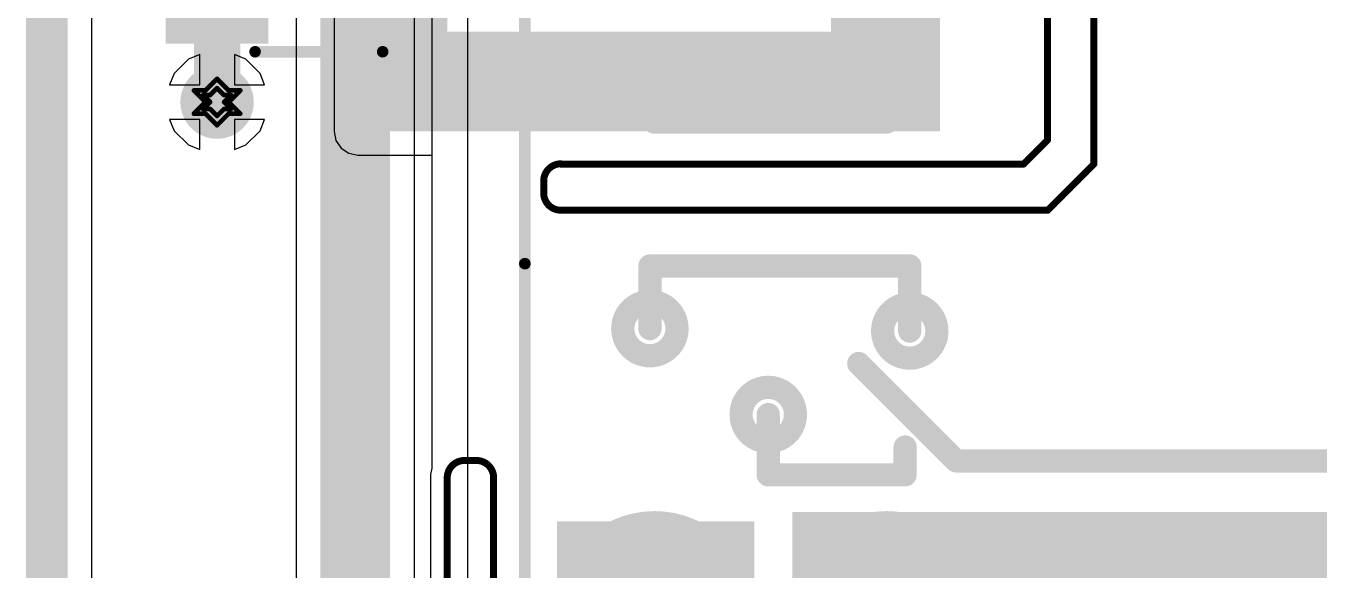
# Model space of a CAD drawing. Header units: inches. Extents: x -18 to 237, y -41 to 211.
# Drawn here: x 44.73 to 58.89, y 39.34 to 45.3 of the extents above; entities that cross this region are included whole.
import ezdxf

# ---------------------------------------------------------------- set-up
doc = ezdxf.new("R2010")
doc.units = ezdxf.units.IN
for name, color, linetype in [('Board Outline', 216, 'Continuous'), ('Bottom Layer', 5, 'Continuous'), ('Bottom Solder', 6, 'Continuous'), ('Drill Drawing', 1, 'Continuous'), ('Keep-Out Layer', 6, 'Continuous'), ('Multi-Layer', 9, 'Continuous'), ('Pad Holes', 156, 'Continuous'), ('Top Layer', 1, 'Continuous'), ('Top Overlay', 2, 'Continuous'), ('Top Paste', 8, 'Continuous'), ('Top Solder', 216, 'Continuous'), ('Via Holes', 16, 'Continuous')]:
    doc.layers.add(name, color=color, linetype=linetype)

# ---------------------------------------------------------------- blocks, each defined once
blk = doc.blocks.new('SOT_23_84')
at = {"layer": 'Top Layer'}
for points in [[(-0.41, 1.46), (0.41, 1.46), (0.41, 0.54), (-0.41, 0.54)], [(-1.36, -0.54), (-0.54, -0.54), (-0.54, -1.46), (-1.36, -1.46)], [(0.54, -0.54), (1.36, -0.54), (1.36, -1.46), (0.54, -1.46)]]:
    blk.add_hatch(color=1, dxfattribs=at).paths.add_polyline_path(points)
at = {"layer": 'Top Paste'}
for points in [[(-0.41, 1.46), (0.41, 1.46), (0.41, 0.54), (-0.41, 0.54)], [(-1.36, -0.54), (-0.54, -0.54), (-0.54, -1.46), (-1.36, -1.46)], [(0.54, -0.54), (1.36, -0.54), (1.36, -1.46), (0.54, -1.46)]]:
    blk.add_hatch(color=8, dxfattribs=at).paths.add_polyline_path(points)
at = {"layer": 'Top Solder'}
for points in [[(-0.512, 1.562), (0.512, 1.562), (0.512, 0.438), (-0.512, 0.438)], [(-1.462, -0.438), (-0.438, -0.438), (-0.438, -1.562), (-1.462, -1.562)], [(0.438, -0.438), (1.462, -0.438), (1.462, -1.562), (0.438, -1.562)]]:
    blk.add_hatch(color=216, dxfattribs=at).paths.add_polyline_path(points)
at = {"layer": 'Top Overlay'}
for points in [[(-1.549, -0.584, 0.127, 0.127, 0), (-1.549, 0.813, 0.127, 0.127, 0)], [(-0.559, 0.813, 0.127, 0.127, 0), (-1.549, 0.813, 0.127, 0.127, 0)], [(1.549, 0.813, 0.127, 0.127, 0), (0.559, 0.813, 0.127, 0.127, 0)], [(1.549, -0.584, 0.127, 0.127, 0), (1.549, 0.813, 0.127, 0.127, 0)], [(0.33, -0.787, 0.127, 0.127, 0), (-0.33, -0.787, 0.127, 0.127, 0)], [(-1.549, -1.168, 0.127, 0.127, 0), (-1.676, -1.041, 0.127, 0.127, 0)], [(-1.676, -1.295, 0.127, 0.127, 0), (-1.676, -1.041, 0.127, 0.127, 0)], [(-1.676, -1.295, 0.127, 0.127, 0), (-1.549, -1.168, 0.127, 0.127, 0)]]:
    blk.add_lwpolyline(points, format="xyseb", dxfattribs=at)
for points in [[(-1.581, 0.813, 0.0635, 0.0635, 1), (-1.518, 0.813, 0.0635, 0.0635, 1)], [(-1.581, 0.813, 0.0635, 0.0635, 1), (-1.518, 0.813, 0.0635, 0.0635, 1)], [(-0.591, 0.813, 0.0635, 0.0635, 1), (-0.527, 0.813, 0.0635, 0.0635, 1)], [(0.527, 0.813, 0.0635, 0.0635, 1), (0.591, 0.813, 0.0635, 0.0635, 1)], [(1.518, 0.813, 0.0635, 0.0635, 1), (1.581, 0.813, 0.0635, 0.0635, 1)], [(1.518, 0.813, 0.0635, 0.0635, 1), (1.581, 0.813, 0.0635, 0.0635, 1)], [(-1.581, -0.584, 0.0635, 0.0635, 1), (-1.518, -0.584, 0.0635, 0.0635, 1)], [(1.518, -0.584, 0.0635, 0.0635, 1), (1.581, -0.584, 0.0635, 0.0635, 1)], [(-0.362, -0.787, 0.0635, 0.0635, 1), (-0.298, -0.787, 0.0635, 0.0635, 1)], [(0.298, -0.787, 0.0635, 0.0635, 1), (0.362, -0.787, 0.0635, 0.0635, 1)], [(-1.708, -1.041, 0.0635, 0.0635, 1), (-1.645, -1.041, 0.0635, 0.0635, 1)], [(-1.708, -1.041, 0.0635, 0.0635, 1), (-1.645, -1.041, 0.0635, 0.0635, 1)], [(-1.581, -1.168, 0.0635, 0.0635, 1), (-1.518, -1.168, 0.0635, 0.0635, 1)], [(-1.581, -1.168, 0.0635, 0.0635, 1), (-1.518, -1.168, 0.0635, 0.0635, 1)], [(-1.708, -1.295, 0.0635, 0.0635, 1), (-1.645, -1.295, 0.0635, 0.0635, 1)], [(-1.708, -1.295, 0.0635, 0.0635, 1), (-1.645, -1.295, 0.0635, 0.0635, 1)]]:
    blk.add_lwpolyline(points, format="xyseb", close=True, dxfattribs=at)
blk = doc.blocks.new('J102K1CS33VDC_20_103')
at = {"layer": 'Bottom Layer'}
h = blk.add_hatch(color=5, dxfattribs=at)
edge = h.paths.add_edge_path()
edge.add_arc((10.16, 7.62), 1, 0, 360)
h = blk.add_hatch(color=5, dxfattribs=at)
edge = h.paths.add_edge_path()
edge.add_arc((12.7, 7.62), 1, 0, 360)
at = {"layer": 'Bottom Solder'}
h = blk.add_hatch(color=6, dxfattribs=at)
edge = h.paths.add_edge_path()
edge.add_arc((10.16, 7.62), 1.102, 0, 360)
h = blk.add_hatch(color=6, dxfattribs=at)
edge = h.paths.add_edge_path()
edge.add_arc((12.7, 7.62), 1.102, 0, 360)
at = {"layer": 'Multi-Layer'}
h = blk.add_hatch(color=9, dxfattribs=at)
edge = h.paths.add_edge_path()
edge.add_arc((10.16, 7.62), 1, 0, 360)
h = blk.add_hatch(color=9, dxfattribs=at)
edge = h.paths.add_edge_path()
edge.add_arc((12.7, 7.62), 1, 0, 360)
at = {"layer": 'Pad Holes'}
h = blk.add_hatch(color=7, dxfattribs=at)
edge = h.paths.add_edge_path()
edge.add_arc((10.16, 7.62), 0.51, 0, 360)
h = blk.add_hatch(color=7, dxfattribs=at)
edge = h.paths.add_edge_path()
edge.add_arc((12.7, 7.62), 0.51, 0, 360)
at = {"layer": 'Top Layer'}
h = blk.add_hatch(color=1, dxfattribs=at)
edge = h.paths.add_edge_path()
edge.add_arc((10.16, 7.62), 1, 0, 360)
h = blk.add_hatch(color=1, dxfattribs=at)
edge = h.paths.add_edge_path()
edge.add_arc((12.7, 7.62), 1, 0, 360)
at = {"layer": 'Top Solder'}
h = blk.add_hatch(color=216, dxfattribs=at)
edge = h.paths.add_edge_path()
edge.add_arc((10.16, 7.62), 1.102, 0, 360)
h = blk.add_hatch(color=216, dxfattribs=at)
edge = h.paths.add_edge_path()
edge.add_arc((12.7, 7.62), 1.102, 0, 360)
at = {"layer": 'Top Overlay'}
for points in [[(14.12, 9.1, 0.127, 0.127, 0), (14.12, 3.81, 0.127, 0.127, 0)], [(11.455, 6.121, 0.254, 0.254, 0), (9.957, 6.121, 0.254, 0.254, 0)], [(9.957, 6.121, 0.254, 0.254, 0), (9.957, 5.817, 0.254, 0.254, 0)], [(11.455, 6.121, 0.254, 0.254, 0), (11.455, 5.461, 0.254, 0.254, 0)], [(9.398, 5.969, 0.254, 0.254, 0), (1.27, 5.969, 0.254, 0.254, 0)], [(10.465, 4.902, 0.254, 0.254, 0), (9.398, 5.969, 0.254, 0.254, 0)], [(9.906, 4.547, 0.254, 0.254, 0), (9.906, 3.835, 0.254, 0.254, 0)], [(12.751, 4.521, 0.254, 0.254, 0), (12.751, 3.835, 0.254, 0.254, 0)], [(12.751, 3.835, 0.254, 0.254, 0), (9.906, 3.835, 0.254, 0.254, 0)], [(14.12, 3.81, 0.127, 0.127, 0), (14.12, -1.48, 0.127, 0.127, 0)], [(12.7, 2.261, 0.254, 0.254, 0), (10.16, 2.261, 0.254, 0.254, 0)], [(10.16, 2.261, 0.254, 0.254, 0), (10.16, 1.753, 0.254, 0.254, 0)], [(12.7, 2.261, 0.254, 0.254, 0), (12.7, 1.753, 0.254, 0.254, 0)]]:
    blk.add_lwpolyline(points, format="xyseb", dxfattribs=at)
for points in [[(9.893, 6.121, 0.127, 0.127, 1), (10.02, 6.121, 0.127, 0.127, 1)], [(9.893, 6.121, 0.127, 0.127, 1), (10.02, 6.121, 0.127, 0.127, 1)], [(11.392, 6.121, 0.127, 0.127, 1), (11.519, 6.121, 0.127, 0.127, 1)], [(11.392, 6.121, 0.127, 0.127, 1), (11.519, 6.121, 0.127, 0.127, 1)], [(9.334, 5.969, 0.127, 0.127, 1), (9.461, 5.969, 0.127, 0.127, 1)], [(9.334, 5.969, 0.127, 0.127, 1), (9.461, 5.969, 0.127, 0.127, 1)], [(9.893, 5.817, 0.127, 0.127, 1), (10.02, 5.817, 0.127, 0.127, 1)], [(11.753, 5.461, 0.254, 0.254, 1), (11.158, 5.461, 0.254, 0.254, 1)], [(11.095, 5.461, 0.127, 0.127, 1), (11.222, 5.461, 0.127, 0.127, 1)], [(11.392, 5.461, 0.127, 0.127, 1), (11.519, 5.461, 0.127, 0.127, 1)], [(11.689, 5.461, 0.127, 0.127, 1), (11.816, 5.461, 0.127, 0.127, 1)], [(10.203, 4.547, 0.254, 0.254, 1), (9.609, 4.547, 0.254, 0.254, 1)], [(10.401, 4.902, 0.127, 0.127, 1), (10.528, 4.902, 0.127, 0.127, 1)], [(13.048, 4.521, 0.254, 0.254, 1), (12.454, 4.521, 0.254, 0.254, 1)], [(9.545, 4.547, 0.127, 0.127, 1), (9.672, 4.547, 0.127, 0.127, 1)], [(9.842, 4.547, 0.127, 0.127, 1), (9.97, 4.547, 0.127, 0.127, 1)], [(10.14, 4.547, 0.127, 0.127, 1), (10.267, 4.547, 0.127, 0.127, 1)], [(12.39, 4.521, 0.127, 0.127, 1), (12.517, 4.521, 0.127, 0.127, 1)], [(12.687, 4.521, 0.127, 0.127, 1), (12.814, 4.521, 0.127, 0.127, 1)], [(12.985, 4.521, 0.127, 0.127, 1), (13.112, 4.521, 0.127, 0.127, 1)], [(9.842, 3.835, 0.127, 0.127, 1), (9.97, 3.835, 0.127, 0.127, 1)], [(9.842, 3.835, 0.127, 0.127, 1), (9.97, 3.835, 0.127, 0.127, 1)], [(12.687, 3.835, 0.127, 0.127, 1), (12.814, 3.835, 0.127, 0.127, 1)], [(12.687, 3.835, 0.127, 0.127, 1), (12.814, 3.835, 0.127, 0.127, 1)], [(14.088, 3.81, 0.0635, 0.0635, 1), (14.152, 3.81, 0.0635, 0.0635, 1)], [(14.088, 3.81, 0.0635, 0.0635, 1), (14.152, 3.81, 0.0635, 0.0635, 1)], [(10.097, 2.261, 0.127, 0.127, 1), (10.223, 2.261, 0.127, 0.127, 1)], [(10.097, 2.261, 0.127, 0.127, 1), (10.223, 2.261, 0.127, 0.127, 1)], [(12.636, 2.261, 0.127, 0.127, 1), (12.764, 2.261, 0.127, 0.127, 1)], [(12.636, 2.261, 0.127, 0.127, 1), (12.764, 2.261, 0.127, 0.127, 1)], [(10.457, 1.753, 0.254, 0.254, 1), (9.863, 1.753, 0.254, 0.254, 1)], [(12.997, 1.753, 0.254, 0.254, 1), (12.403, 1.753, 0.254, 0.254, 1)], [(9.799, 1.753, 0.127, 0.127, 1), (9.926, 1.753, 0.127, 0.127, 1)], [(10.097, 1.753, 0.127, 0.127, 1), (10.223, 1.753, 0.127, 0.127, 1)], [(10.394, 1.753, 0.127, 0.127, 1), (10.521, 1.753, 0.127, 0.127, 1)], [(12.339, 1.753, 0.127, 0.127, 1), (12.466, 1.753, 0.127, 0.127, 1)], [(12.636, 1.753, 0.127, 0.127, 1), (12.764, 1.753, 0.127, 0.127, 1)], [(12.934, 1.753, 0.127, 0.127, 1), (13.061, 1.753, 0.127, 0.127, 1)]]:
    blk.add_lwpolyline(points, format="xyseb", close=True, dxfattribs=at)

msp = doc.modelspace()

# ---------------------------------------------------------------- hatches: boundary and pattern name
at = {"layer": 'Bottom Layer'}
h = msp.add_hatch(color=5, dxfattribs=at)
edge = h.paths.add_edge_path()
edge.add_arc((46.823, 44.466), 0.3, 0, 360)
msp.add_hatch(color=5, dxfattribs=at).paths.add_polyline_path([(53.12, 37.567), (69.088, 37.567), (69.088, 39.98), (53.12, 39.98)])
at = {"layer": 'Bottom Solder'}
h = msp.add_hatch(color=6, dxfattribs=at)
edge = h.paths.add_edge_path()
edge.add_arc((46.823, 44.466), 0.402, 0, 360)
at = {"layer": 'Top Layer'}
for points in [[(53.543, 44.145), (54.737, 44.145), (54.737, 49.497), (53.543, 49.497)], [(48.363, 44.145), (49.343, 44.145), (49.343, 46.976), (48.363, 46.976)], [(48.363, 44.145), (54.737, 44.145), (54.737, 45.237), (48.363, 45.237)], [(50.546, 35.56), (52.705, 35.56), (52.705, 39.878), (50.546, 39.878)]]:
    msp.add_hatch(color=1, dxfattribs=at).paths.add_polyline_path(points)
h = msp.add_hatch(color=1, dxfattribs=at)
edge = h.paths.add_edge_path()
edge.add_arc((46.823, 44.466), 0.3, 0, 360)
at = {"layer": 'Top Solder'}
h = msp.add_hatch(color=216, dxfattribs=at)
edge = h.paths.add_edge_path()
edge.add_arc((46.823, 44.466), 0.402, 0, 360)
at = {"layer": 'Via Holes'}
h = msp.add_hatch(color=7, dxfattribs=at)
edge = h.paths.add_edge_path()
edge.add_arc((46.823, 44.466), 0.15, 0, 360)

# ---------------------------------------------------------------- linework, layer by layer
at = {"layer": 'Board Outline'}
for points in [[(55.915, 44.049, 0.0762, 0.0762, 0), (55.915, 47.644, 0.0762, 0.0762, 0)], [(56.423, 43.786, 0.0762, 0.0762, 0), (56.423, 47.644, 0.0762, 0.0762, 0)], [(55.652, 43.786, 0.0762, 0.0762, 0), (55.915, 44.049, 0.0762, 0.0762, 0)], [(50.399, 43.601, 0.0762, 0.0762, -0.414214), (50.588, 43.79, 0.0762, 0.0762, 0)], [(50.588, 43.786, 0.0762, 0.0762, 0), (55.652, 43.786, 0.0762, 0.0762, 0)], [(55.918, 43.282, 0.0762, 0.0762, 0), (56.423, 43.786, 0.0762, 0.0762, 0)], [(50.399, 43.47, 0.0762, 0.0762, 0), (50.399, 43.601, 0.0762, 0.0762, 0)], [(50.588, 43.282, 0.0762, 0.0762, -0.414214), (50.399, 43.47, 0.0762, 0.0762, 0)], [(50.588, 43.282, 0.0762, 0.0762, 0), (55.918, 43.282, 0.0762, 0.0762, 0)], [(49.343, 40.354, 0.0762, 0.0762, -0.414214), (49.531, 40.543, 0.0762, 0.0762, 0)], [(49.531, 40.543, 0.0762, 0.0762, 0), (49.662, 40.543, 0.0762, 0.0762, 0)], [(49.662, 40.543, 0.0762, 0.0762, -0.414214), (49.851, 40.354, 0.0762, 0.0762, 0)], [(49.343, 34.972, 0.0762, 0.0762, 0), (49.343, 40.354, 0.0762, 0.0762, 0)], [(49.851, 35.236, 0.0762, 0.0762, 0), (49.851, 40.354, 0.0762, 0.0762, 0)]]:
    msp.add_lwpolyline(points, format="xyseb", dxfattribs=at)
for points in [[(55.896, 44.049, 0.0381, 0.0381, 1), (55.934, 44.049, 0.0381, 0.0381, 1)], [(55.896, 44.049, 0.0381, 0.0381, 1), (55.934, 44.049, 0.0381, 0.0381, 1)], [(50.569, 43.79, 0.0381, 0.0381, 1), (50.607, 43.79, 0.0381, 0.0381, 1)], [(50.569, 43.786, 0.0381, 0.0381, 1), (50.607, 43.786, 0.0381, 0.0381, 1)], [(55.633, 43.786, 0.0381, 0.0381, 1), (55.671, 43.786, 0.0381, 0.0381, 1)], [(55.633, 43.786, 0.0381, 0.0381, 1), (55.671, 43.786, 0.0381, 0.0381, 1)], [(56.404, 43.786, 0.0381, 0.0381, 1), (56.442, 43.786, 0.0381, 0.0381, 1)], [(56.404, 43.786, 0.0381, 0.0381, 1), (56.442, 43.786, 0.0381, 0.0381, 1)], [(50.38, 43.601, 0.0381, 0.0381, 1), (50.418, 43.601, 0.0381, 0.0381, 1)], [(50.38, 43.601, 0.0381, 0.0381, 1), (50.418, 43.601, 0.0381, 0.0381, 1)], [(50.38, 43.47, 0.0381, 0.0381, 1), (50.418, 43.47, 0.0381, 0.0381, 1)], [(50.38, 43.47, 0.0381, 0.0381, 1), (50.418, 43.47, 0.0381, 0.0381, 1)], [(50.569, 43.282, 0.0381, 0.0381, 1), (50.607, 43.282, 0.0381, 0.0381, 1)], [(50.569, 43.282, 0.0381, 0.0381, 1), (50.607, 43.282, 0.0381, 0.0381, 1)], [(55.899, 43.282, 0.0381, 0.0381, 1), (55.938, 43.282, 0.0381, 0.0381, 1)], [(55.899, 43.282, 0.0381, 0.0381, 1), (55.938, 43.282, 0.0381, 0.0381, 1)], [(49.512, 40.543, 0.0381, 0.0381, 1), (49.55, 40.543, 0.0381, 0.0381, 1)], [(49.512, 40.543, 0.0381, 0.0381, 1), (49.55, 40.543, 0.0381, 0.0381, 1)], [(49.643, 40.543, 0.0381, 0.0381, 1), (49.681, 40.543, 0.0381, 0.0381, 1)], [(49.643, 40.543, 0.0381, 0.0381, 1), (49.681, 40.543, 0.0381, 0.0381, 1)], [(49.323, 40.354, 0.0381, 0.0381, 1), (49.362, 40.354, 0.0381, 0.0381, 1)], [(49.323, 40.354, 0.0381, 0.0381, 1), (49.362, 40.354, 0.0381, 0.0381, 1)], [(49.831, 40.354, 0.0381, 0.0381, 1), (49.87, 40.354, 0.0381, 0.0381, 1)], [(49.831, 40.354, 0.0381, 0.0381, 1), (49.87, 40.354, 0.0381, 0.0381, 1)]]:
    msp.add_lwpolyline(points, format="xyseb", close=True, dxfattribs=at)
at = {"layer": 'Bottom Layer'}
for p, q in [((47.689, 47.926), (47.689, 34.188)), ((48.984, 34.476), (48.984, 46.153)), ((49.174, 46.153), (49.174, 40.458)), ((46.509, 44.936), (46.353, 44.78)), ((46.633, 44.987), (46.509, 44.936)), ((46.633, 44.656), (46.633, 44.987)), ((47.137, 44.936), (47.014, 44.987)), ((47.014, 44.987), (47.014, 44.656)), ((47.293, 44.78), (47.137, 44.936)), ((46.353, 44.78), (46.302, 44.656)), ((47.344, 44.656), (47.293, 44.78)), ((46.302, 44.656), (46.633, 44.656)), ((47.014, 44.656), (47.344, 44.656)), ((46.633, 44.275), (46.302, 44.275)), ((46.302, 44.275), (46.353, 44.152)), ((46.633, 43.945), (46.633, 44.275)), ((47.344, 44.275), (47.014, 44.275)), ((47.014, 44.275), (47.014, 43.945)), ((47.293, 44.152), (47.344, 44.275)), ((46.353, 44.152), (46.509, 43.996)), ((47.137, 43.996), (47.293, 44.152)), ((46.509, 43.996), (46.633, 43.945)), ((47.014, 43.945), (47.137, 43.996)), ((49.174, 40.458), (49.161, 40.391)), ((49.161, 40.391), (49.161, 34.972))]:
    msp.add_line(p, q, dxfattribs=at)
msp.add_lwpolyline([(48.336, 34.188, 0.762, 0.762, 0), (48.336, 47.926, 0.762, 0.762, 0)], format="xyseb", dxfattribs=at)
at = {"layer": 'Drill Drawing'}
for points in [[(46.696, 44.593, 0.0508, 0.0508, 0), (46.823, 44.72, 0.0508, 0.0508, 0)], [(46.823, 44.72, 0.0508, 0.0508, 0), (46.95, 44.593, 0.0508, 0.0508, 0)], [(46.569, 44.593, 0.0508, 0.0508, 0), (46.696, 44.466, 0.0508, 0.0508, 0)], [(46.569, 44.593, 0.0508, 0.0508, 0), (46.696, 44.593, 0.0508, 0.0508, 0)], [(46.747, 44.542, 0.0508, 0.0508, 0), (46.823, 44.618, 0.0508, 0.0508, 0)], [(46.823, 44.618, 0.0508, 0.0508, 0), (46.899, 44.542, 0.0508, 0.0508, 0)], [(46.95, 44.593, 0.0508, 0.0508, 0), (47.077, 44.593, 0.0508, 0.0508, 0)], [(46.95, 44.466, 0.0508, 0.0508, 0), (47.077, 44.593, 0.0508, 0.0508, 0)], [(46.569, 44.339, 0.0508, 0.0508, 0), (46.696, 44.466, 0.0508, 0.0508, 0)], [(46.671, 44.542, 0.0508, 0.0508, 0), (46.747, 44.466, 0.0508, 0.0508, 0)], [(46.671, 44.542, 0.0508, 0.0508, 0), (46.747, 44.542, 0.0508, 0.0508, 0)], [(46.671, 44.39, 0.0508, 0.0508, 0), (46.747, 44.466, 0.0508, 0.0508, 0)], [(46.899, 44.542, 0.0508, 0.0508, 0), (46.975, 44.542, 0.0508, 0.0508, 0)], [(46.899, 44.466, 0.0508, 0.0508, 0), (46.975, 44.542, 0.0508, 0.0508, 0)], [(46.899, 44.466, 0.0508, 0.0508, 0), (46.975, 44.39, 0.0508, 0.0508, 0)], [(46.95, 44.466, 0.0508, 0.0508, 0), (47.077, 44.339, 0.0508, 0.0508, 0)], [(46.569, 44.339, 0.0508, 0.0508, 0), (46.696, 44.339, 0.0508, 0.0508, 0)], [(46.671, 44.39, 0.0508, 0.0508, 0), (46.747, 44.39, 0.0508, 0.0508, 0)], [(46.696, 44.339, 0.0508, 0.0508, 0), (46.823, 44.212, 0.0508, 0.0508, 0)], [(46.747, 44.39, 0.0508, 0.0508, 0), (46.823, 44.314, 0.0508, 0.0508, 0)], [(46.823, 44.314, 0.0508, 0.0508, 0), (46.899, 44.39, 0.0508, 0.0508, 0)], [(46.823, 44.212, 0.0508, 0.0508, 0), (46.95, 44.339, 0.0508, 0.0508, 0)], [(46.899, 44.39, 0.0508, 0.0508, 0), (46.975, 44.39, 0.0508, 0.0508, 0)], [(46.95, 44.339, 0.0508, 0.0508, 0), (47.077, 44.339, 0.0508, 0.0508, 0)]]:
    msp.add_lwpolyline(points, format="xyseb", dxfattribs=at)
for points in [[(46.81, 44.72, 0.0254, 0.0254, 1), (46.836, 44.72, 0.0254, 0.0254, 1)], [(46.81, 44.72, 0.0254, 0.0254, 1), (46.836, 44.72, 0.0254, 0.0254, 1)], [(46.556, 44.593, 0.0254, 0.0254, 1), (46.582, 44.593, 0.0254, 0.0254, 1)], [(46.556, 44.593, 0.0254, 0.0254, 1), (46.582, 44.593, 0.0254, 0.0254, 1)], [(46.683, 44.593, 0.0254, 0.0254, 1), (46.709, 44.593, 0.0254, 0.0254, 1)], [(46.683, 44.593, 0.0254, 0.0254, 1), (46.709, 44.593, 0.0254, 0.0254, 1)], [(46.81, 44.618, 0.0254, 0.0254, 1), (46.836, 44.618, 0.0254, 0.0254, 1)], [(46.81, 44.618, 0.0254, 0.0254, 1), (46.836, 44.618, 0.0254, 0.0254, 1)], [(46.937, 44.593, 0.0254, 0.0254, 1), (46.963, 44.593, 0.0254, 0.0254, 1)], [(46.937, 44.593, 0.0254, 0.0254, 1), (46.963, 44.593, 0.0254, 0.0254, 1)], [(47.064, 44.593, 0.0254, 0.0254, 1), (47.09, 44.593, 0.0254, 0.0254, 1)], [(47.064, 44.593, 0.0254, 0.0254, 1), (47.09, 44.593, 0.0254, 0.0254, 1)], [(46.658, 44.542, 0.0254, 0.0254, 1), (46.683, 44.542, 0.0254, 0.0254, 1)], [(46.658, 44.542, 0.0254, 0.0254, 1), (46.683, 44.542, 0.0254, 0.0254, 1)], [(46.683, 44.466, 0.0254, 0.0254, 1), (46.709, 44.466, 0.0254, 0.0254, 1)], [(46.683, 44.466, 0.0254, 0.0254, 1), (46.709, 44.466, 0.0254, 0.0254, 1)], [(46.734, 44.542, 0.0254, 0.0254, 1), (46.76, 44.542, 0.0254, 0.0254, 1)], [(46.734, 44.542, 0.0254, 0.0254, 1), (46.76, 44.542, 0.0254, 0.0254, 1)], [(46.734, 44.466, 0.0254, 0.0254, 1), (46.76, 44.466, 0.0254, 0.0254, 1)], [(46.734, 44.466, 0.0254, 0.0254, 1), (46.76, 44.466, 0.0254, 0.0254, 1)], [(46.887, 44.542, 0.0254, 0.0254, 1), (46.912, 44.542, 0.0254, 0.0254, 1)], [(46.887, 44.542, 0.0254, 0.0254, 1), (46.912, 44.542, 0.0254, 0.0254, 1)], [(46.887, 44.466, 0.0254, 0.0254, 1), (46.912, 44.466, 0.0254, 0.0254, 1)], [(46.887, 44.466, 0.0254, 0.0254, 1), (46.912, 44.466, 0.0254, 0.0254, 1)], [(46.937, 44.466, 0.0254, 0.0254, 1), (46.963, 44.466, 0.0254, 0.0254, 1)], [(46.937, 44.466, 0.0254, 0.0254, 1), (46.963, 44.466, 0.0254, 0.0254, 1)], [(46.963, 44.542, 0.0254, 0.0254, 1), (46.988, 44.542, 0.0254, 0.0254, 1)], [(46.963, 44.542, 0.0254, 0.0254, 1), (46.988, 44.542, 0.0254, 0.0254, 1)], [(46.556, 44.339, 0.0254, 0.0254, 1), (46.582, 44.339, 0.0254, 0.0254, 1)], [(46.556, 44.339, 0.0254, 0.0254, 1), (46.582, 44.339, 0.0254, 0.0254, 1)], [(46.658, 44.39, 0.0254, 0.0254, 1), (46.683, 44.39, 0.0254, 0.0254, 1)], [(46.658, 44.39, 0.0254, 0.0254, 1), (46.683, 44.39, 0.0254, 0.0254, 1)], [(46.683, 44.339, 0.0254, 0.0254, 1), (46.709, 44.339, 0.0254, 0.0254, 1)], [(46.683, 44.339, 0.0254, 0.0254, 1), (46.709, 44.339, 0.0254, 0.0254, 1)], [(46.734, 44.39, 0.0254, 0.0254, 1), (46.76, 44.39, 0.0254, 0.0254, 1)], [(46.734, 44.39, 0.0254, 0.0254, 1), (46.76, 44.39, 0.0254, 0.0254, 1)], [(46.81, 44.314, 0.0254, 0.0254, 1), (46.836, 44.314, 0.0254, 0.0254, 1)], [(46.81, 44.314, 0.0254, 0.0254, 1), (46.836, 44.314, 0.0254, 0.0254, 1)], [(46.887, 44.39, 0.0254, 0.0254, 1), (46.912, 44.39, 0.0254, 0.0254, 1)], [(46.887, 44.39, 0.0254, 0.0254, 1), (46.912, 44.39, 0.0254, 0.0254, 1)], [(46.937, 44.339, 0.0254, 0.0254, 1), (46.963, 44.339, 0.0254, 0.0254, 1)], [(46.937, 44.339, 0.0254, 0.0254, 1), (46.963, 44.339, 0.0254, 0.0254, 1)], [(46.963, 44.39, 0.0254, 0.0254, 1), (46.988, 44.39, 0.0254, 0.0254, 1)], [(46.963, 44.39, 0.0254, 0.0254, 1), (46.988, 44.39, 0.0254, 0.0254, 1)], [(47.064, 44.339, 0.0254, 0.0254, 1), (47.09, 44.339, 0.0254, 0.0254, 1)], [(47.064, 44.339, 0.0254, 0.0254, 1), (47.09, 44.339, 0.0254, 0.0254, 1)], [(46.81, 44.212, 0.0254, 0.0254, 1), (46.836, 44.212, 0.0254, 0.0254, 1)], [(46.81, 44.212, 0.0254, 0.0254, 1), (46.836, 44.212, 0.0254, 0.0254, 1)]]:
    msp.add_lwpolyline(points, format="xyseb", close=True, dxfattribs=at)
at = {"layer": 'Keep-Out Layer'}
msp.add_line((49.563, 48.083), (49.563, 20.143), dxfattribs=at)
at = {"layer": 'Multi-Layer'}
for p, q in [((55.915, 44.049), (55.915, 47.644)), ((56.423, 47.644), (56.423, 43.786)), ((55.652, 43.786), (55.915, 44.049)), ((50.428, 43.708), (50.481, 43.761)), ((50.481, 43.761), (50.55, 43.79)), ((50.55, 43.79), (50.588, 43.79)), ((50.588, 43.79), (50.588, 43.79)), ((50.588, 43.79), (50.588, 43.786)), ((50.588, 43.786), (55.652, 43.786)), ((56.423, 43.786), (55.918, 43.282)), ((50.399, 43.639), (50.428, 43.708)), ((50.399, 43.601), (50.399, 43.639)), ((50.399, 43.47), (50.399, 43.601)), ((50.399, 43.47), (50.399, 43.47)), ((50.399, 43.433), (50.399, 43.47)), ((50.428, 43.363), (50.399, 43.433)), ((50.481, 43.31), (50.428, 43.363)), ((50.55, 43.282), (50.481, 43.31)), ((50.588, 43.282), (50.55, 43.282)), ((55.918, 43.282), (50.588, 43.282)), ((49.371, 40.461), (49.424, 40.514)), ((49.424, 40.514), (49.494, 40.543)), ((49.494, 40.543), (49.531, 40.543)), ((49.531, 40.543), (49.531, 40.543)), ((49.531, 40.543), (49.662, 40.543)), ((49.662, 40.543), (49.699, 40.543)), ((49.699, 40.543), (49.769, 40.514)), ((49.769, 40.514), (49.822, 40.461)), ((49.343, 40.391), (49.371, 40.461)), ((49.343, 40.354), (49.343, 40.391)), ((49.822, 40.461), (49.851, 40.391)), ((49.851, 40.391), (49.851, 40.354)), ((49.343, 34.972), (49.343, 40.354)), ((49.851, 40.354), (49.851, 40.354)), ((49.851, 40.354), (49.851, 35.236))]:
    msp.add_line(p, q, dxfattribs=at)
at = {"layer": 'Top Layer'}
for p, q in [((45.45, 32.676), (45.45, 50.052)), ((48.104, 46.976), (48.104, 45.237)), ((48.104, 45.237), (48.104, 44.145)), ((46.509, 44.936), (46.353, 44.78)), ((46.633, 44.987), (46.509, 44.936)), ((46.633, 44.656), (46.633, 44.987)), ((47.137, 44.936), (47.014, 44.987)), ((47.014, 44.987), (47.014, 44.656)), ((47.293, 44.78), (47.137, 44.936)), ((46.353, 44.78), (46.302, 44.656)), ((47.344, 44.656), (47.293, 44.78)), ((46.302, 44.656), (46.633, 44.656)), ((47.014, 44.656), (47.344, 44.656)), ((46.633, 44.275), (46.302, 44.275)), ((46.302, 44.275), (46.353, 44.152)), ((46.633, 43.945), (46.633, 44.275)), ((47.344, 44.275), (47.014, 44.275)), ((47.014, 44.275), (47.014, 43.945)), ((47.293, 44.152), (47.344, 44.275)), ((46.353, 44.152), (46.509, 43.996)), ((47.137, 43.996), (47.293, 44.152)), ((48.104, 44.145), (48.124, 44.046)), ((48.124, 44.046), (48.18, 43.962)), ((46.509, 43.996), (46.633, 43.945)), ((47.014, 43.945), (47.137, 43.996)), ((48.18, 43.962), (48.264, 43.906)), ((48.264, 43.906), (48.363, 43.886)), ((48.363, 43.886), (49.174, 43.886)), ((49.174, 43.886), (49.174, 40.458)), ((49.174, 40.458), (49.161, 40.391)), ((49.161, 40.391), (49.161, 34.972))]:
    msp.add_line(p, q, dxfattribs=at)
for points in [[(44.958, 32.194, 0.457, 0.457, 0), (44.958, 50.292, 0.457, 0.457, 0)], [(46.823, 44.466, 0.508, 0.508, 0), (46.823, 45.616, 0.508, 0.508, 0)]]:
    msp.add_lwpolyline(points, format="xyseb", dxfattribs=at)
msp.add_lwpolyline([(46.696, 44.466, 0.254, 0.254, 1), (46.95, 44.466, 0.254, 0.254, 1)], format="xyseb", close=True, dxfattribs=at)

# ---------------------------------------------------------------- block references
for name, p, rotation in [('SOT_23_84', (47.823, 46.566), 270), ('J102K1CS33VDC_20_103', (64.313, 46.507), 180)]:
    msp.add_blockref(name, p, dxfattribs=dict(rotation=rotation))

doc.saveas('drawing.dxf')
